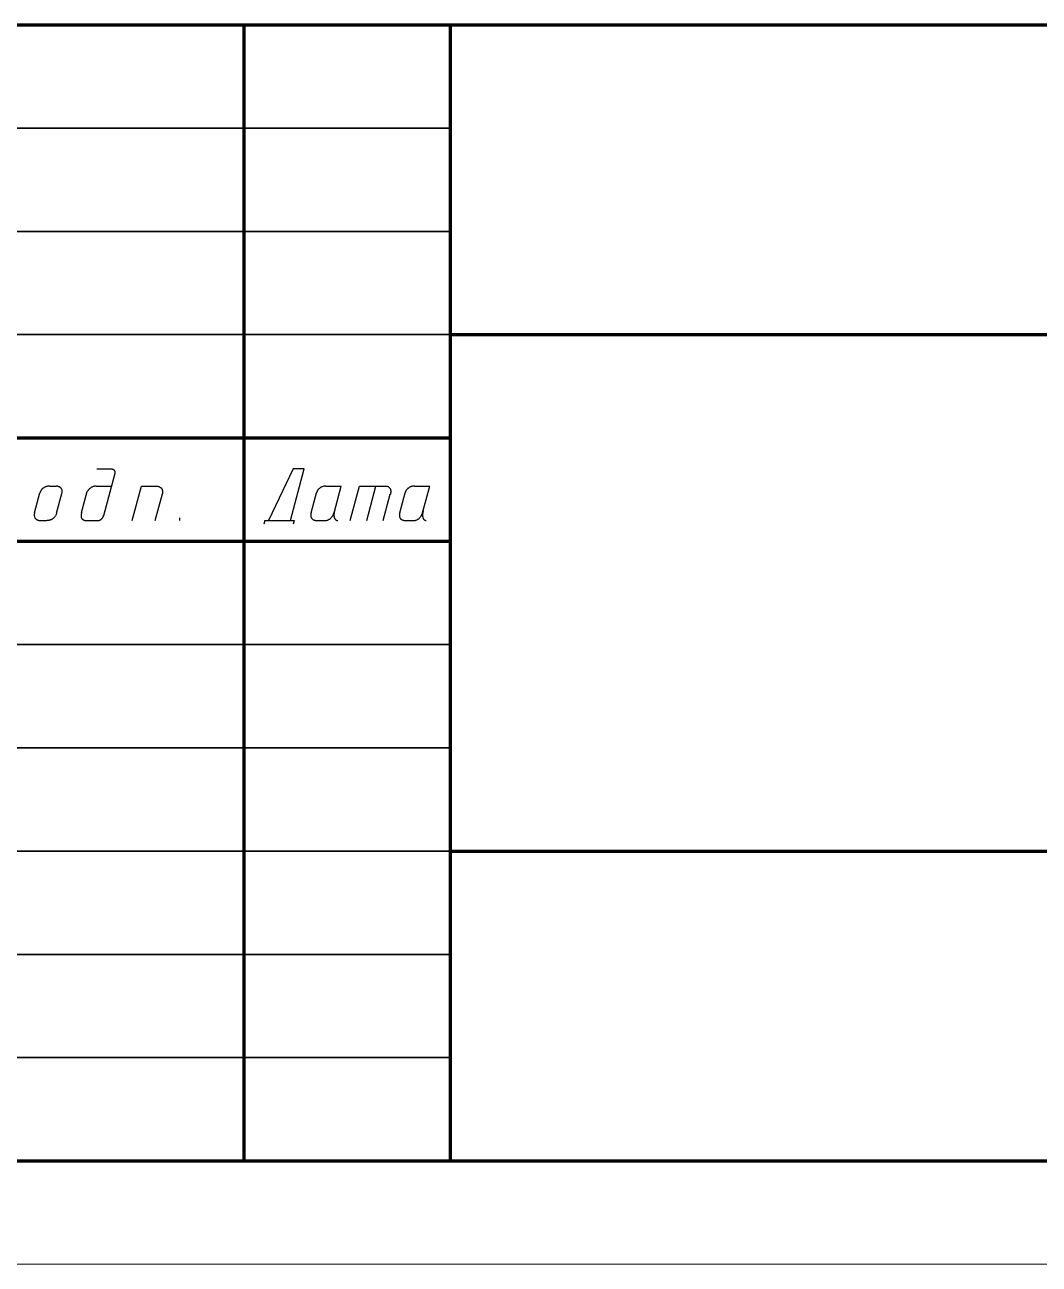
# Model space of a CAD drawing. Header units: millimetres. Extents: x 0 to 1189, y 0 to 841.
# Drawn here: x 1043.4 to 1092.5, y 0 to 60 of the extents above; entities that cross this region are included whole.
import ezdxf

# ---------------------------------------------------------------- set-up
doc = ezdxf.new("R2010")
doc.units = ezdxf.units.MM
doc.layers.get('0').update_dxf_attribs({"linetype": 'CONTINUOUS', "lineweight": 0})

msp = doc.modelspace()

# ---------------------------------------------------------------- linework, layer by layer
at = {"lineweight": 70}
for p, q in [((999, 60), (1184, 60)), ((1054, 5), (1054, 60)), ((1064, 5), (1064, 60)), ((1064, 45), (1184, 45)), ((999, 40), (1064, 40)), ((999, 35), (1064, 35)), ((1064, 20), (1184, 20)), ((20, 5), (1184, 5))]:
    msp.add_line(p, q, dxfattribs=at)
at = {"lineweight": 35}
for p, q in [((999, 55), (1064, 55)), ((999, 50), (1064, 50)), ((999, 45), (1064, 45)), ((999, 30), (1064, 30)), ((999, 25), (1064, 25)), ((999, 20), (1064, 20)), ((999, 15), (1064, 15)), ((999, 10), (1064, 10))]:
    msp.add_line(p, q, dxfattribs=at)
at = {"linetype": 'CONTINUOUS', "lineweight": 25}
for p, q in [((1046.872, 38.5), (1047.551, 38.5)), ((1047.551, 38.5), (1047.575, 38.499)), ((1047.575, 38.499), (1047.596, 38.497)), ((1047.596, 38.497), (1047.616, 38.493)), ((1047.616, 38.493), (1047.634, 38.488)), ((1047.634, 38.488), (1047.651, 38.482)), ((1047.651, 38.482), (1047.665, 38.475)), ((1047.665, 38.475), (1047.679, 38.467)), ((1047.679, 38.467), (1047.69, 38.459)), ((1047.69, 38.459), (1047.701, 38.449)), ((1047.701, 38.449), (1047.71, 38.439)), ((1047.71, 38.439), (1047.718, 38.429)), ((1047.718, 38.429), (1047.725, 38.418)), ((1047.725, 38.418), (1047.73, 38.407)), ((1047.73, 38.407), (1047.735, 38.395)), ((1047.201, 36.243), (1047.751, 38.297)), ((1047.735, 38.395), (1047.739, 38.384)), ((1047.739, 38.384), (1047.742, 38.373)), ((1047.742, 38.373), (1047.745, 38.362)), ((1047.745, 38.362), (1047.747, 38.352)), ((1047.747, 38.352), (1047.748, 38.342)), ((1047.748, 38.342), (1047.749, 38.332)), ((1047.749, 38.332), (1047.749, 38.323)), ((1047.749, 38.323), (1047.749, 38.315)), ((1047.749, 38.315), (1047.749, 38.308)), ((1047.749, 38.308), (1047.749, 38.302)), ((1047.749, 38.302), (1047.749, 38.297)), ((1047.749, 38.297), (1047.749, 38.293)), ((1047.749, 38.293), (1047.749, 38.291)), ((1047.749, 38.29), (1047.75, 38.293)), ((1047.749, 38.291), (1047.749, 38.29)), ((1047.749, 38.29), (1047.749, 38.29)), ((1047.75, 38.293), (1047.751, 38.297)), ((1043.855, 36.378), (1044.114, 37.346)), ((1044.115, 37.35), (1044.114, 37.347)), ((1044.114, 37.347), (1044.114, 37.346)), ((1044.117, 37.355), (1044.115, 37.35)), ((1044.119, 37.361), (1044.117, 37.355)), ((1044.122, 37.369), (1044.119, 37.361)), ((1044.125, 37.378), (1044.122, 37.369)), ((1044.13, 37.389), (1044.125, 37.378)), ((1044.135, 37.4), (1044.13, 37.389)), ((1044.141, 37.412), (1044.135, 37.4)), ((1044.148, 37.426), (1044.141, 37.412)), ((1044.156, 37.44), (1044.148, 37.426)), ((1044.165, 37.454), (1044.156, 37.44)), ((1044.175, 37.469), (1044.165, 37.454)), ((1044.186, 37.484), (1044.175, 37.469)), ((1044.199, 37.499), (1044.186, 37.484)), ((1044.212, 37.515), (1044.199, 37.499)), ((1044.227, 37.53), (1044.212, 37.515)), ((1044.243, 37.545), (1044.227, 37.53)), ((1044.26, 37.56), (1044.243, 37.545)), ((1044.279, 37.575), (1044.26, 37.56)), ((1044.299, 37.588), (1044.279, 37.575)), ((1044.321, 37.601), (1044.299, 37.588)), ((1044.344, 37.614), (1044.321, 37.601)), ((1044.368, 37.625), (1044.344, 37.614)), ((1044.394, 37.635), (1044.368, 37.625)), ((1044.422, 37.644), (1044.394, 37.635)), ((1044.451, 37.652), (1044.422, 37.644)), ((1044.482, 37.658), (1044.451, 37.652)), ((1044.515, 37.663), (1044.482, 37.658)), ((1044.55, 37.666), (1044.515, 37.663)), ((1044.587, 37.667), (1044.55, 37.666)), ((1044.587, 37.667), (1044.899, 37.667)), ((1044.9, 37.667), (1044.899, 37.667)), ((1044.903, 37.667), (1044.9, 37.667)), ((1044.908, 37.666), (1044.903, 37.667)), ((1044.914, 37.666), (1044.908, 37.666)), ((1044.923, 37.665), (1044.914, 37.666)), ((1044.92, 36.353), (1045.175, 37.306)), ((1044.933, 37.664), (1044.923, 37.665)), ((1044.944, 37.663), (1044.933, 37.664)), ((1044.957, 37.66), (1044.944, 37.663)), ((1044.97, 37.658), (1044.957, 37.66)), ((1044.985, 37.655), (1044.97, 37.658)), ((1045, 37.651), (1044.985, 37.655)), ((1045.015, 37.646), (1045, 37.651)), ((1045.031, 37.64), (1045.015, 37.646)), ((1045.047, 37.633), (1045.031, 37.64)), ((1045.063, 37.626), (1045.047, 37.633)), ((1045.079, 37.617), (1045.063, 37.626)), ((1045.095, 37.607), (1045.079, 37.617)), ((1045.11, 37.596), (1045.095, 37.607)), ((1045.124, 37.584), (1045.11, 37.596)), ((1045.137, 37.57), (1045.124, 37.584)), ((1045.149, 37.555), (1045.137, 37.57)), ((1045.16, 37.538), (1045.149, 37.555)), ((1045.17, 37.519), (1045.16, 37.538)), ((1045.178, 37.499), (1045.17, 37.519)), ((1045.175, 37.306), (1045.183, 37.34)), ((1045.184, 37.478), (1045.178, 37.499)), ((1045.183, 37.34), (1045.188, 37.372)), ((1045.189, 37.454), (1045.184, 37.478)), ((1045.188, 37.372), (1045.191, 37.401)), ((1045.191, 37.428), (1045.189, 37.454)), ((1045.191, 37.401), (1045.191, 37.428)), ((1046.127, 36.384), (1046.403, 37.413)), ((1046.4, 37.401), (1046.401, 37.406)), ((1046.4, 37.399), (1046.4, 37.401)), ((1046.401, 37.399), (1046.4, 37.399)), ((1046.401, 37.406), (1046.403, 37.413)), ((1046.403, 37.401), (1046.401, 37.399)), ((1046.406, 37.405), (1046.403, 37.401)), ((1046.409, 37.41), (1046.406, 37.405)), ((1046.414, 37.418), (1046.409, 37.41)), ((1046.42, 37.426), (1046.414, 37.418)), ((1046.427, 37.436), (1046.42, 37.426)), ((1046.435, 37.447), (1046.427, 37.436)), ((1046.444, 37.459), (1046.435, 37.447)), ((1046.454, 37.472), (1046.444, 37.459)), ((1046.465, 37.486), (1046.454, 37.472)), ((1046.477, 37.5), (1046.465, 37.486)), ((1046.49, 37.514), (1046.477, 37.5)), ((1046.505, 37.529), (1046.49, 37.514)), ((1046.521, 37.543), (1046.505, 37.529)), ((1046.537, 37.558), (1046.521, 37.543)), ((1046.556, 37.572), (1046.537, 37.558)), ((1046.575, 37.586), (1046.556, 37.572)), ((1046.596, 37.599), (1046.575, 37.586)), ((1046.617, 37.612), (1046.596, 37.599)), ((1046.641, 37.623), (1046.617, 37.612)), ((1046.665, 37.634), (1046.641, 37.623)), ((1046.691, 37.643), (1046.665, 37.634)), ((1046.718, 37.651), (1046.691, 37.643)), ((1046.746, 37.658), (1046.718, 37.651)), ((1046.776, 37.663), (1046.746, 37.658)), ((1046.807, 37.666), (1046.776, 37.663)), ((1046.84, 37.667), (1046.807, 37.666)), ((1046.84, 37.667), (1047.582, 37.667)), ((1048.584, 36), (1049.031, 37.667)), ((1049.031, 37.667), (1049.695, 37.667)), ((1049.695, 37.667), (1049.737, 37.666)), ((1049.695, 36), (1050.043, 37.299)), ((1049.737, 37.666), (1049.775, 37.662)), ((1049.775, 37.662), (1049.81, 37.657)), ((1049.81, 37.657), (1049.842, 37.65)), ((1049.842, 37.65), (1049.872, 37.642)), ((1049.872, 37.642), (1049.898, 37.632)), ((1049.898, 37.632), (1049.922, 37.621)), ((1049.922, 37.621), (1049.944, 37.608)), ((1049.944, 37.608), (1049.963, 37.594)), ((1049.963, 37.594), (1049.98, 37.58)), ((1049.98, 37.58), (1049.994, 37.564)), ((1049.994, 37.564), (1050.007, 37.548)), ((1050.007, 37.548), (1050.018, 37.531)), ((1050.018, 37.531), (1050.027, 37.514)), ((1050.027, 37.514), (1050.035, 37.497)), ((1050.035, 37.497), (1050.041, 37.479)), ((1050.041, 37.479), (1050.046, 37.462)), ((1050.044, 37.301), (1050.043, 37.299)), ((1050.045, 37.305), (1050.044, 37.301)), ((1050.046, 37.312), (1050.045, 37.305)), ((1050.046, 37.462), (1050.049, 37.445)), ((1050.048, 37.32), (1050.046, 37.312)), ((1050.05, 37.329), (1050.048, 37.32)), ((1050.049, 37.445), (1050.052, 37.428)), ((1050.051, 37.34), (1050.05, 37.329)), ((1050.052, 37.352), (1050.051, 37.34)), ((1050.052, 37.428), (1050.053, 37.411)), ((1050.053, 37.366), (1050.052, 37.352)), ((1050.053, 37.411), (1050.054, 37.395)), ((1050.054, 37.38), (1050.053, 37.366)), ((1050.054, 37.395), (1050.054, 37.38)), ((1043.841, 36.31), (1043.838, 36.279)), ((1043.838, 36.279), (1043.838, 36.25)), ((1043.838, 36.25), (1043.841, 36.223)), ((1043.846, 36.343), (1043.841, 36.31)), ((1043.841, 36.223), (1043.845, 36.199)), ((1043.845, 36.199), (1043.852, 36.176)), ((1043.855, 36.378), (1043.846, 36.343)), ((1043.852, 36.176), (1043.86, 36.155)), ((1043.86, 36.155), (1043.87, 36.135)), ((1043.87, 36.135), (1043.881, 36.118)), ((1043.881, 36.118), (1043.894, 36.102)), ((1043.894, 36.102), (1043.907, 36.087)), ((1043.907, 36.087), (1043.921, 36.074)), ((1043.921, 36.074), (1043.936, 36.062)), ((1043.936, 36.062), (1043.952, 36.052)), ((1043.952, 36.052), (1043.968, 36.043)), ((1043.968, 36.043), (1043.984, 36.035)), ((1043.984, 36.035), (1043.999, 36.028)), ((1043.999, 36.028), (1044.015, 36.022)), ((1044.015, 36.022), (1044.029, 36.017)), ((1044.029, 36.017), (1044.044, 36.013)), ((1044.044, 36.013), (1044.057, 36.009)), ((1044.057, 36.009), (1044.069, 36.007)), ((1044.069, 36.007), (1044.08, 36.004)), ((1044.08, 36.004), (1044.09, 36.003)), ((1044.09, 36.003), (1044.098, 36.002)), ((1044.098, 36.002), (1044.104, 36.001)), ((1044.104, 36.001), (1044.108, 36)), ((1044.109, 36), (1044.106, 36)), ((1044.106, 36), (1044.451, 36)), ((1044.108, 36), (1044.11, 36)), ((1044.11, 36), (1044.109, 36)), ((1044.455, 36), (1044.451, 36)), ((1044.46, 36), (1044.455, 36)), ((1044.468, 36), (1044.46, 36)), ((1044.476, 36.001), (1044.468, 36)), ((1044.487, 36.001), (1044.476, 36.001)), ((1044.499, 36.003), (1044.487, 36.001)), ((1044.512, 36.004), (1044.499, 36.003)), ((1044.526, 36.006), (1044.512, 36.004)), ((1044.542, 36.009), (1044.526, 36.006)), ((1044.558, 36.012), (1044.542, 36.009)), ((1044.575, 36.016), (1044.558, 36.012)), ((1044.593, 36.02), (1044.575, 36.016)), ((1044.612, 36.026), (1044.593, 36.02)), ((1044.631, 36.032), (1044.612, 36.026)), ((1044.651, 36.04), (1044.631, 36.032)), ((1044.67, 36.049), (1044.651, 36.04)), ((1044.69, 36.058), (1044.67, 36.049)), ((1044.71, 36.069), (1044.69, 36.058)), ((1044.73, 36.081), (1044.71, 36.069)), ((1044.75, 36.095), (1044.73, 36.081)), ((1044.769, 36.11), (1044.75, 36.095)), ((1044.788, 36.126), (1044.769, 36.11)), ((1044.806, 36.144), (1044.788, 36.126)), ((1044.824, 36.164), (1044.806, 36.144)), ((1044.841, 36.185), (1044.824, 36.164)), ((1044.857, 36.208), (1044.841, 36.185)), ((1044.872, 36.233), (1044.857, 36.208)), ((1044.886, 36.26), (1044.872, 36.233)), ((1044.899, 36.289), (1044.886, 36.26)), ((1044.91, 36.32), (1044.899, 36.289)), ((1044.92, 36.353), (1044.91, 36.32)), ((1046.108, 36.283), (1046.106, 36.254)), ((1046.106, 36.254), (1046.106, 36.227)), ((1046.106, 36.227), (1046.108, 36.202)), ((1046.112, 36.315), (1046.108, 36.283)), ((1046.108, 36.202), (1046.111, 36.178)), ((1046.111, 36.178), (1046.116, 36.157)), ((1046.119, 36.348), (1046.112, 36.315)), ((1046.116, 36.157), (1046.123, 36.137)), ((1046.127, 36.384), (1046.119, 36.348)), ((1046.123, 36.137), (1046.131, 36.12)), ((1046.131, 36.12), (1046.14, 36.103)), ((1046.14, 36.103), (1046.15, 36.089)), ((1046.15, 36.089), (1046.162, 36.075)), ((1046.162, 36.075), (1046.174, 36.063)), ((1046.174, 36.063), (1046.187, 36.053)), ((1046.187, 36.053), (1046.201, 36.044)), ((1046.201, 36.044), (1046.215, 36.035)), ((1046.215, 36.035), (1046.229, 36.028)), ((1046.229, 36.028), (1046.244, 36.022)), ((1046.244, 36.022), (1046.259, 36.017)), ((1046.259, 36.017), (1046.274, 36.013)), ((1046.274, 36.013), (1046.289, 36.009)), ((1046.289, 36.009), (1046.303, 36.007)), ((1046.303, 36.007), (1046.317, 36.004)), ((1046.317, 36.004), (1046.331, 36.003)), ((1046.331, 36.003), (1046.344, 36.002)), ((1046.344, 36.002), (1046.357, 36.001)), ((1046.357, 36.001), (1046.368, 36)), ((1046.368, 36), (1046.379, 36)), ((1046.379, 36), (1046.388, 36)), ((1046.388, 36), (1046.397, 36)), ((1046.397, 36), (1046.918, 36)), ((1046.918, 36), (1046.939, 36.001)), ((1046.939, 36.001), (1046.959, 36.003)), ((1046.959, 36.003), (1046.977, 36.007)), ((1046.977, 36.007), (1046.995, 36.012)), ((1046.995, 36.012), (1047.012, 36.019)), ((1047.012, 36.019), (1047.029, 36.027)), ((1047.029, 36.027), (1047.044, 36.035)), ((1047.044, 36.035), (1047.059, 36.045)), ((1047.059, 36.045), (1047.073, 36.055)), ((1047.073, 36.055), (1047.086, 36.066)), ((1047.086, 36.066), (1047.098, 36.078)), ((1047.098, 36.078), (1047.109, 36.09)), ((1047.109, 36.09), (1047.12, 36.102)), ((1047.12, 36.102), (1047.13, 36.114)), ((1047.13, 36.114), (1047.14, 36.127)), ((1047.14, 36.127), (1047.148, 36.139)), ((1047.148, 36.139), (1047.156, 36.152)), ((1047.156, 36.152), (1047.163, 36.164)), ((1047.163, 36.164), (1047.17, 36.176)), ((1047.17, 36.176), (1047.176, 36.187)), ((1047.176, 36.187), (1047.181, 36.197)), ((1047.181, 36.197), (1047.186, 36.207)), ((1047.186, 36.207), (1047.19, 36.216)), ((1047.19, 36.216), (1047.193, 36.224)), ((1047.193, 36.224), (1047.196, 36.231)), ((1047.196, 36.231), (1047.198, 36.237)), ((1047.198, 36.237), (1047.2, 36.241)), ((1047.2, 36.241), (1047.201, 36.244)), ((1047.201, 36.244), (1047.201, 36.246)), ((1047.201, 36.246), (1047.201, 36.245)), ((1047.201, 36.245), (1047.201, 36.243)), ((1050.887, 36), (1050.887, 36.139))]:
    msp.add_line(p, q, dxfattribs=at)
at = {"color": 7, "linetype": 'CONTINUOUS', "lineweight": 25}
for p, q in [((1056.377, 38.5), (1055.178, 36)), ((1056.244, 36), (1056.914, 38.5)), ((1056.914, 38.5), (1056.377, 38.5)), ((1056.891, 38.415), (1056.914, 38.5)), ((1057.249, 36.382), (1057.507, 37.345)), ((1057.508, 37.346), (1057.507, 37.345)), ((1057.51, 37.353), (1057.508, 37.349)), ((1057.508, 37.349), (1057.508, 37.346)), ((1057.512, 37.36), (1057.51, 37.353)), ((1057.515, 37.367), (1057.512, 37.36)), ((1057.519, 37.377), (1057.515, 37.367)), ((1057.523, 37.387), (1057.519, 37.377)), ((1057.528, 37.398), (1057.523, 37.387)), ((1057.534, 37.411), (1057.528, 37.398)), ((1057.541, 37.424), (1057.534, 37.411)), ((1057.549, 37.438), (1057.541, 37.424)), ((1057.558, 37.452), (1057.549, 37.438)), ((1057.568, 37.467), (1057.558, 37.452)), ((1057.579, 37.483), (1057.568, 37.467)), ((1057.591, 37.498), (1057.579, 37.483)), ((1057.604, 37.514), (1057.591, 37.498)), ((1057.619, 37.529), (1057.604, 37.514)), ((1057.634, 37.544), (1057.619, 37.529)), ((1057.651, 37.559), (1057.634, 37.544)), ((1057.669, 37.574), (1057.651, 37.559)), ((1057.689, 37.588), (1057.669, 37.574)), ((1057.71, 37.601), (1057.689, 37.588)), ((1057.732, 37.613), (1057.71, 37.601)), ((1057.756, 37.625), (1057.732, 37.613)), ((1057.781, 37.635), (1057.756, 37.625)), ((1057.808, 37.644), (1057.781, 37.635)), ((1057.836, 37.652), (1057.808, 37.644)), ((1057.866, 37.658), (1057.836, 37.652)), ((1057.898, 37.663), (1057.866, 37.658)), ((1057.931, 37.666), (1057.898, 37.663)), ((1057.966, 37.667), (1057.931, 37.666)), ((1057.966, 37.667), (1058.705, 37.667)), ((1058.358, 36.371), (1058.705, 37.667)), ((1059.138, 36), (1059.585, 37.667)), ((1059.585, 37.667), (1060.842, 37.667)), ((1059.941, 36), (1060.387, 37.667)), ((1060.744, 36), (1061.084, 37.272)), ((1060.842, 37.667), (1060.875, 37.666)), ((1060.875, 37.666), (1060.905, 37.662)), ((1060.905, 37.662), (1060.932, 37.657)), ((1060.932, 37.657), (1060.957, 37.65)), ((1060.957, 37.65), (1060.98, 37.641)), ((1060.98, 37.641), (1061, 37.63)), ((1061, 37.63), (1061.018, 37.618)), ((1061.018, 37.618), (1061.034, 37.605)), ((1061.034, 37.605), (1061.048, 37.591)), ((1061.048, 37.591), (1061.06, 37.575)), ((1061.06, 37.575), (1061.07, 37.559)), ((1061.07, 37.559), (1061.079, 37.542)), ((1061.079, 37.542), (1061.086, 37.525)), ((1061.084, 37.272), (1061.083, 37.268)), ((1061.086, 37.278), (1061.084, 37.272)), ((1061.086, 37.525), (1061.092, 37.506)), ((1061.088, 37.286), (1061.086, 37.278)), ((1061.09, 37.295), (1061.088, 37.286)), ((1061.092, 37.306), (1061.09, 37.295)), ((1061.092, 37.506), (1061.096, 37.488)), ((1061.095, 37.319), (1061.092, 37.306)), ((1061.097, 37.332), (1061.095, 37.319)), ((1061.096, 37.488), (1061.1, 37.47)), ((1061.099, 37.347), (1061.097, 37.332)), ((1061.101, 37.363), (1061.099, 37.347)), ((1061.1, 37.47), (1061.102, 37.451)), ((1061.102, 37.379), (1061.101, 37.363)), ((1061.102, 37.451), (1061.103, 37.433)), ((1061.103, 37.397), (1061.102, 37.379)), ((1061.103, 37.433), (1061.104, 37.414)), ((1061.104, 37.414), (1061.103, 37.397)), ((1061.539, 36.382), (1061.797, 37.345)), ((1061.798, 37.346), (1061.797, 37.345)), ((1061.799, 37.349), (1061.798, 37.346)), ((1061.8, 37.353), (1061.799, 37.349)), ((1061.802, 37.36), (1061.8, 37.353)), ((1061.805, 37.367), (1061.802, 37.36)), ((1061.809, 37.377), (1061.805, 37.367)), ((1061.813, 37.387), (1061.809, 37.377)), ((1061.818, 37.398), (1061.813, 37.387)), ((1061.824, 37.411), (1061.818, 37.398)), ((1061.831, 37.424), (1061.824, 37.411)), ((1061.839, 37.438), (1061.831, 37.424)), ((1061.848, 37.452), (1061.839, 37.438)), ((1061.858, 37.467), (1061.848, 37.452)), ((1061.869, 37.483), (1061.858, 37.467)), ((1061.881, 37.498), (1061.869, 37.483)), ((1061.894, 37.514), (1061.881, 37.498)), ((1061.909, 37.529), (1061.894, 37.514)), ((1061.924, 37.544), (1061.909, 37.529)), ((1061.941, 37.559), (1061.924, 37.544)), ((1061.96, 37.574), (1061.941, 37.559)), ((1061.979, 37.588), (1061.96, 37.574)), ((1062, 37.601), (1061.979, 37.588)), ((1062.022, 37.613), (1062, 37.601)), ((1062.046, 37.625), (1062.022, 37.613)), ((1062.071, 37.635), (1062.046, 37.625)), ((1062.098, 37.644), (1062.071, 37.635)), ((1062.126, 37.652), (1062.098, 37.644)), ((1062.156, 37.658), (1062.126, 37.652)), ((1062.188, 37.663), (1062.156, 37.658)), ((1062.221, 37.666), (1062.188, 37.663)), ((1062.256, 37.667), (1062.221, 37.666)), ((1062.256, 37.667), (1062.995, 37.667)), ((1062.648, 36.371), (1062.995, 37.667)), ((1055, 36), (1054.952, 35.822)), ((1055, 36), (1056.428, 36)), ((1056.428, 36), (1056.38, 35.822)), ((1057.232, 36.281), (1057.231, 36.252)), ((1057.231, 36.252), (1057.233, 36.225)), ((1057.235, 36.312), (1057.232, 36.281)), ((1057.233, 36.225), (1057.237, 36.2)), ((1057.241, 36.346), (1057.235, 36.312)), ((1057.237, 36.2), (1057.242, 36.177)), ((1057.249, 36.382), (1057.241, 36.346)), ((1057.242, 36.177), (1057.25, 36.156)), ((1057.25, 36.156), (1057.259, 36.136)), ((1057.259, 36.136), (1057.269, 36.119)), ((1057.269, 36.119), (1057.281, 36.102)), ((1057.281, 36.102), (1057.294, 36.088)), ((1057.294, 36.088), (1057.308, 36.075)), ((1057.308, 36.075), (1057.323, 36.063)), ((1057.323, 36.063), (1057.338, 36.052)), ((1057.338, 36.052), (1057.354, 36.043)), ((1057.354, 36.043), (1057.37, 36.035)), ((1057.37, 36.035), (1057.386, 36.028)), ((1057.386, 36.028), (1057.403, 36.022)), ((1057.403, 36.022), (1057.419, 36.017)), ((1057.419, 36.017), (1057.435, 36.013)), ((1057.435, 36.013), (1057.45, 36.009)), ((1057.45, 36.009), (1057.464, 36.007)), ((1057.464, 36.007), (1057.478, 36.004)), ((1057.478, 36.004), (1057.491, 36.003)), ((1057.491, 36.003), (1057.502, 36.002)), ((1057.502, 36.002), (1057.512, 36.001)), ((1057.512, 36.001), (1057.521, 36)), ((1057.521, 36), (1057.528, 36)), ((1057.528, 36), (1057.533, 36)), ((1057.533, 36), (1057.536, 36)), ((1057.536, 36), (1057.896, 36)), ((1057.896, 36), (1057.93, 36.001)), ((1057.93, 36.001), (1057.963, 36.004)), ((1057.963, 36.004), (1057.994, 36.01)), ((1057.994, 36.01), (1058.024, 36.017)), ((1058.024, 36.017), (1058.051, 36.026)), ((1058.051, 36.026), (1058.078, 36.036)), ((1058.078, 36.036), (1058.103, 36.048)), ((1058.103, 36.048), (1058.127, 36.061)), ((1058.127, 36.061), (1058.149, 36.075)), ((1058.149, 36.075), (1058.17, 36.09)), ((1058.17, 36.09), (1058.189, 36.106)), ((1058.189, 36.106), (1058.208, 36.123)), ((1058.208, 36.123), (1058.225, 36.14)), ((1058.225, 36.14), (1058.241, 36.158)), ((1058.241, 36.158), (1058.255, 36.176)), ((1058.255, 36.176), (1058.269, 36.194)), ((1058.269, 36.194), (1058.281, 36.211)), ((1058.281, 36.211), (1058.293, 36.229)), ((1058.293, 36.229), (1058.303, 36.246)), ((1058.303, 36.246), (1058.312, 36.263)), ((1058.312, 36.263), (1058.321, 36.279)), ((1058.321, 36.279), (1058.328, 36.294)), ((1058.328, 36.294), (1058.335, 36.309)), ((1058.335, 36.309), (1058.34, 36.322)), ((1058.34, 36.322), (1058.345, 36.334)), ((1058.345, 36.334), (1058.349, 36.345)), ((1058.349, 36.345), (1058.352, 36.354)), ((1058.352, 36.354), (1058.354, 36.361)), ((1058.354, 36.361), (1058.356, 36.366)), ((1058.356, 36.292), (1058.355, 36.259)), ((1058.355, 36.259), (1058.356, 36.229)), ((1058.356, 36.366), (1058.357, 36.37)), ((1058.358, 36.327), (1058.356, 36.292)), ((1058.356, 36.229), (1058.358, 36.202)), ((1058.357, 36.37), (1058.358, 36.371)), ((1058.363, 36.364), (1058.358, 36.327)), ((1058.358, 36.202), (1058.362, 36.177)), ((1058.362, 36.177), (1058.367, 36.154)), ((1058.37, 36.405), (1058.363, 36.364)), ((1058.367, 36.154), (1058.374, 36.133)), ((1058.379, 36.448), (1058.37, 36.405)), ((1058.374, 36.133), (1058.381, 36.114)), ((1058.391, 36.494), (1058.379, 36.448)), ((1058.381, 36.114), (1058.39, 36.097)), ((1058.39, 36.097), (1058.399, 36.082)), ((1058.399, 36.082), (1058.408, 36.068)), ((1058.408, 36.068), (1058.419, 36.056)), ((1058.419, 36.056), (1058.429, 36.046)), ((1058.429, 36.046), (1058.44, 36.036)), ((1058.44, 36.036), (1058.451, 36.029)), ((1058.451, 36.029), (1058.462, 36.022)), ((1058.462, 36.022), (1058.472, 36.017)), ((1058.472, 36.017), (1058.482, 36.012)), ((1058.482, 36.012), (1058.492, 36.008)), ((1058.492, 36.008), (1058.501, 36.006)), ((1058.501, 36.006), (1058.51, 36.004)), ((1058.51, 36.004), (1058.517, 36.002)), ((1058.517, 36.002), (1058.523, 36.001)), ((1058.523, 36.001), (1058.529, 36)), ((1058.529, 36), (1058.533, 36)), ((1058.533, 36), (1058.535, 36)), ((1058.535, 36), (1058.536, 36)), ((1061.522, 36.281), (1061.521, 36.252)), ((1061.521, 36.252), (1061.523, 36.225)), ((1061.525, 36.312), (1061.522, 36.281)), ((1061.523, 36.225), (1061.527, 36.2)), ((1061.531, 36.346), (1061.525, 36.312)), ((1061.527, 36.2), (1061.532, 36.177)), ((1061.539, 36.382), (1061.531, 36.346)), ((1061.532, 36.177), (1061.54, 36.156)), ((1061.54, 36.156), (1061.549, 36.136)), ((1061.549, 36.136), (1061.559, 36.119)), ((1061.559, 36.119), (1061.571, 36.102)), ((1061.571, 36.102), (1061.584, 36.088)), ((1061.584, 36.088), (1061.598, 36.075)), ((1061.598, 36.075), (1061.613, 36.063)), ((1061.613, 36.063), (1061.628, 36.052)), ((1061.628, 36.052), (1061.644, 36.043)), ((1061.644, 36.043), (1061.66, 36.035)), ((1061.66, 36.035), (1061.677, 36.028)), ((1061.677, 36.028), (1061.693, 36.022)), ((1061.693, 36.022), (1061.709, 36.017)), ((1061.709, 36.017), (1061.725, 36.013)), ((1061.725, 36.013), (1061.74, 36.009)), ((1061.74, 36.009), (1061.754, 36.007)), ((1061.754, 36.007), (1061.768, 36.004)), ((1061.768, 36.004), (1061.781, 36.003)), ((1061.781, 36.003), (1061.792, 36.002)), ((1061.792, 36.002), (1061.802, 36.001)), ((1061.802, 36.001), (1061.811, 36)), ((1061.811, 36), (1061.818, 36)), ((1061.818, 36), (1061.823, 36)), ((1061.823, 36), (1061.826, 36)), ((1061.826, 36), (1062.186, 36)), ((1062.186, 36), (1062.22, 36.001)), ((1062.22, 36.001), (1062.253, 36.004)), ((1062.253, 36.004), (1062.284, 36.01)), ((1062.284, 36.01), (1062.314, 36.017)), ((1062.314, 36.017), (1062.341, 36.026)), ((1062.341, 36.026), (1062.368, 36.036)), ((1062.368, 36.036), (1062.393, 36.048)), ((1062.393, 36.048), (1062.417, 36.061)), ((1062.417, 36.061), (1062.439, 36.075)), ((1062.439, 36.075), (1062.46, 36.09)), ((1062.46, 36.09), (1062.479, 36.106)), ((1062.479, 36.106), (1062.498, 36.123)), ((1062.498, 36.123), (1062.515, 36.14)), ((1062.515, 36.14), (1062.531, 36.158)), ((1062.531, 36.158), (1062.545, 36.176)), ((1062.545, 36.176), (1062.559, 36.194)), ((1062.559, 36.194), (1062.571, 36.211)), ((1062.571, 36.211), (1062.583, 36.229)), ((1062.583, 36.229), (1062.593, 36.246)), ((1062.593, 36.246), (1062.602, 36.263)), ((1062.602, 36.263), (1062.611, 36.279)), ((1062.611, 36.279), (1062.618, 36.294)), ((1062.618, 36.294), (1062.625, 36.309)), ((1062.625, 36.309), (1062.63, 36.322)), ((1062.63, 36.322), (1062.635, 36.334)), ((1062.635, 36.334), (1062.639, 36.345)), ((1062.639, 36.345), (1062.642, 36.354)), ((1062.642, 36.354), (1062.644, 36.361)), ((1062.644, 36.361), (1062.646, 36.366)), ((1062.646, 36.292), (1062.645, 36.259)), ((1062.645, 36.259), (1062.646, 36.229)), ((1062.646, 36.366), (1062.647, 36.37)), ((1062.648, 36.327), (1062.646, 36.292)), ((1062.646, 36.229), (1062.648, 36.202)), ((1062.647, 36.37), (1062.648, 36.371)), ((1062.653, 36.364), (1062.648, 36.327)), ((1062.648, 36.202), (1062.652, 36.177)), ((1062.652, 36.177), (1062.657, 36.154)), ((1062.66, 36.405), (1062.653, 36.364)), ((1062.657, 36.154), (1062.664, 36.133)), ((1062.669, 36.448), (1062.66, 36.405)), ((1062.664, 36.133), (1062.671, 36.114)), ((1062.681, 36.494), (1062.669, 36.448)), ((1062.671, 36.114), (1062.68, 36.097)), ((1062.68, 36.097), (1062.689, 36.082)), ((1062.689, 36.082), (1062.698, 36.068)), ((1062.698, 36.068), (1062.709, 36.056)), ((1062.709, 36.056), (1062.719, 36.046)), ((1062.719, 36.046), (1062.73, 36.036)), ((1062.73, 36.036), (1062.741, 36.029)), ((1062.741, 36.029), (1062.752, 36.022)), ((1062.752, 36.022), (1062.762, 36.017)), ((1062.762, 36.017), (1062.772, 36.012)), ((1062.772, 36.012), (1062.782, 36.008)), ((1062.782, 36.008), (1062.791, 36.006)), ((1062.791, 36.006), (1062.8, 36.004)), ((1062.8, 36.004), (1062.807, 36.002)), ((1062.807, 36.002), (1062.813, 36.001)), ((1062.813, 36.001), (1062.819, 36)), ((1062.819, 36), (1062.823, 36)), ((1062.823, 36), (1062.825, 36)), ((1062.825, 36), (1062.826, 36))]:
    msp.add_line(p, q, dxfattribs=at)
msp.add_line((0, 0), (1189, 0))

doc.saveas('drawing.dxf')
